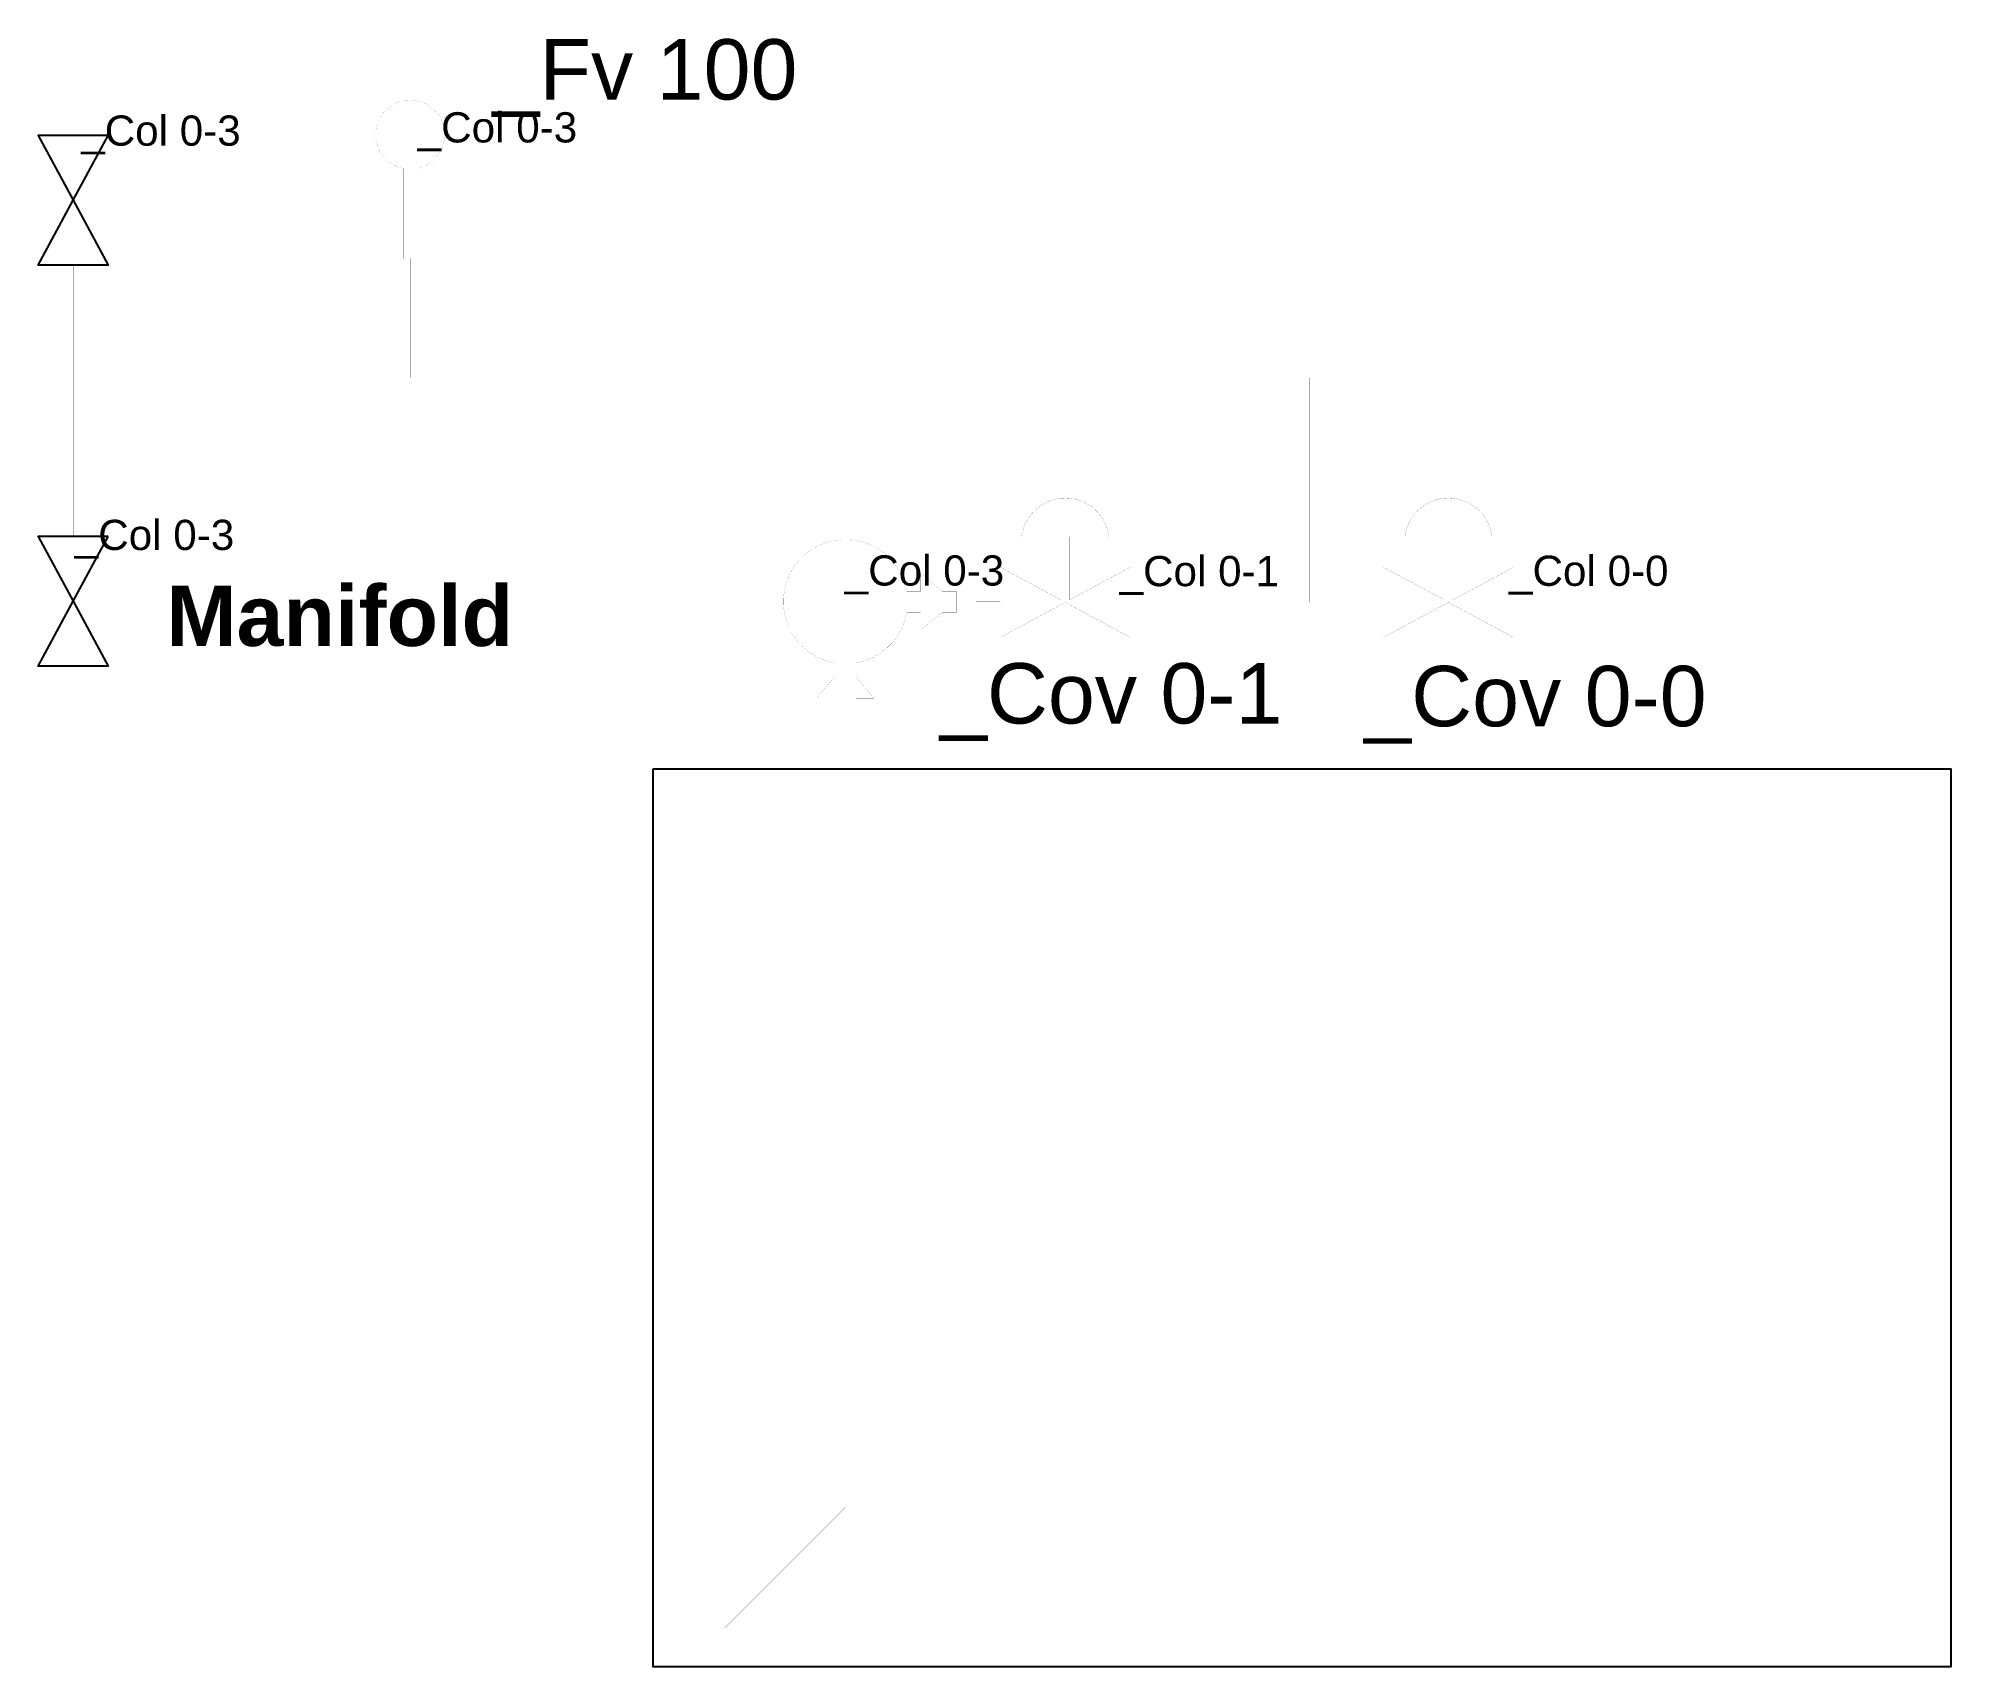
# Model space of a CAD drawing. Extents: x 77573 to 83905, y 593 to 5983.
import ezdxf

# ---------------------------------------------------------------- set-up
doc = ezdxf.new("R2010")
doc.units = 0
doc.header["$MEASUREMENT"] = 0
for name, color, linetype in [('Omriss tanker', 20, 'CONTINUOUS'), ('Suction PS', 131, 'CONTINUOUS'), ('Symboler', 42, 'CONTINUOUS'), ('TEKST', 7, 'CONTINUOUS')]:
    doc.layers.add(name, color=color, linetype=linetype)
doc.styles.add('ARIAL', font='ARIAL.TTF', dxfattribs={"height": 12})
doc.styles.add('ARIAL BOLD', font='ARIALBD.TTF')

msp = doc.modelspace()

# ---------------------------------------------------------------- linework, layer by layer
at = {"layer": 'Omriss tanker', "linetype": 'Continuous'}
msp.add_lwpolyline([(79609.6, 3564.8), (83905.1, 3564.8), (83905.1, 593.3), (79609.6, 593.3)], close=True, dxfattribs=at)
at = {"layer": 'Suction PS', "linetype": 'Continuous', "const_width": 0.3}
for points in [[(82027, 4116.3), (81783.1, 4116.3), (81783.1, 4860.1), (78804.6, 4860.1), (78804.6, 5255.2), (78804.6, 4860.1), (77688.9, 4860.1), (77688.9, 5232.7), (77688.9, 4333.7), (77688.9, 4860.1), (81783.1, 4860.1), (81783.1, 4116.3), (81188.7, 4116.3), (81783.1, 4116.3)], [(80612.4, 4117.9), (80758.3, 4117.9)], [(82457.4, 4116.3), (83227, 4116.3), (83227, 3074.8), (83227, 4116.3)], [(80245.6, 3648.1), (80245.6, 1121.2), (79845.6, 721.2), (80245.6, 1121.2), (80645.6, 721.2), (80245.6, 1121.2)]]:
    msp.add_lwpolyline(points, close=True, dxfattribs=at)
at = {"layer": 'Symboler', "linetype": 'Continuous'}
for points, const_width in [([(78781.5, 5255.2), (78827.6, 5255.2), (78827.6, 5552.4, 9.824838), (78781.5, 5552.4)], 0.21), ([(80612.4, 4082.7), (80612.4, 4153.2), (80566.1, 4153.2), (80495.3, 4212.3), (80495.3, 4153.2), (80448.9, 4153.2, 1.926208), (80210.4, 3915.8), (80210.4, 3870.4), (80151.2, 3799.7), (80210.4, 3799.7), (80210.4, 3648.1), (80280.9, 3648.1), (80280.9, 3799), (80339.4, 3799), (80280.9, 3869.9), (80280.9, 3915.7, 0.315826), (80448.9, 4082.7), (80494.7, 4082.7), (80494.7, 4024.2), (80565.5, 4082.7)], 0.3)]:
    msp.add_lwpolyline(points, format="xyb", close=True, dxfattribs=dict(at, const_width=const_width))
at = {"layer": 'Symboler', "color": 42, "linetype": 'Continuous'}
for points in [[(77804.5, 5660.9), (77573.4, 5660.9), (77688.9, 5446.8), (77804.5, 5232.7), (77573.4, 5232.7), (77688.9, 5446.8)], [(77804.5, 4333.7), (77573.4, 4333.7), (77688.9, 4119.6), (77804.5, 3905.5), (77573.4, 3905.5), (77688.9, 4119.6)]]:
    msp.add_lwpolyline(points, close=True, dxfattribs=at)
for points in [[(80958.4, 4124.5, 0.402, 0.402, 0), (80958.4, 4333.9, 0.402, 0.402, 0), (80829.3, 4333.9, 0.402, 0.402, -0.884677), (81117.7, 4333.9, 0.402, 0.402, 0), (80988.6, 4333.9, 0.402, 0.402, 0), (80988.6, 4124.5, 0.402, 0.402, 0), (81188.7, 4232.5, 0, 0, 0), (81188.7, 4000.2, 0.402, 0.402, 0), (80973.5, 4116.3, 0.402, 0.402, 0), (80758.3, 4000.2, 0, 0, 0), (80758.3, 4232.5, 0.402, 0.402, 0)], [(82227.1, 4124.5, 0.402, 0.402, 0), (82227.1, 4333.9, 0.402, 0.402, 0), (82098, 4333.9, 0.402, 0.402, -0.884677), (82386.4, 4333.9, 0.402, 0.402, 0), (82257.3, 4333.9, 0.402, 0.402, 0), (82257.3, 4124.5, 0.402, 0.402, 0), (82457.4, 4232.5, 0, 0, 0), (82457.4, 4000.2, 0.402, 0.402, 0), (82242.2, 4116.3, 0.402, 0.402, 0), (82027, 4000.2, 0, 0, 0), (82027, 4232.5, 0.402, 0.402, 0)]]:
    msp.add_lwpolyline(points, format="xyseb", close=True, dxfattribs=at)

# ---------------------------------------------------------------- texts
at = {"layer": 'Omriss tanker', "linetype": 'Continuous', "insert": (77997.1, 4171.7), "char_height": 200, "width": 1441.283, "attachment_point": 1, "style": 'ARIAL BOLD'}
msp.add_mtext('Manifold', dxfattribs=at)
at = {"layer": 'TEKST', "linetype": 'Continuous', "style": 'ARIAL'}
for s, height, p in [('_Fv 100', 200, (79077.5, 5780.2)), ('_Col 0-3', 100, (77715.7, 5627.6)), ('_Col 0-3', 100, (78829.6, 5638.3)), ('_Col 0-3', 100, (77694.3, 4289.4)), ('_Col 0-3', 100, (80243.4, 4171.7)), ('_Col 0-1', 100, (81153.4, 4169.7)), ('_Col 0-0', 100, (82442.7, 4170.8)), ('_Cov 0-1', 200, (80558.9, 3715.1)), ('_Cov 0-0', 200, (81963.4, 3705.9))]:
    msp.add_text(s, height=height, dxfattribs=at).set_placement(p)

doc.saveas('drawing.dxf')
